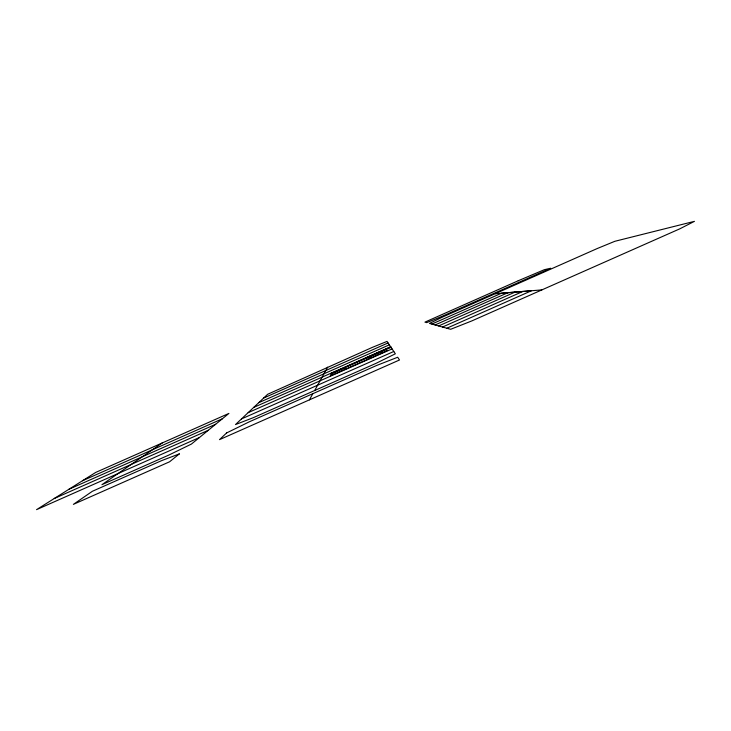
<?xml version="1.0" encoding="UTF-8"?>
<svg xmlns="http://www.w3.org/2000/svg" width="731" height="731" viewBox="0 0 731 731"><rect width="100%" height="100%" fill="white"/><g stroke="black" fill="none" stroke-linecap="round" stroke-linejoin="round"><path stroke-width="1.1" d="M345.114 369.274L345.589 367.455L331.189 373.833M331.362 373.44L330.302 375.835L386.909 350.761L386.069 349.217L331.362 373.44L380.814 351.62L381.436 353.192M327.652 367.163L314.695 390.5M309.396 399.857L312.841 393.689M241.477 418.927L235.501 424.565L253.346 417.657L376.036 363.344L395.352 353.804L387.028 341.404L372.317 347.38L267.647 394.283L241.477 418.927L393.799 351.474M199.453 437.503L36.55 509.653L95.651 472.454L228.913 413.426L191.412 444.073L168.998 454.993L101.956 484.671L162.264 442.949M263.69 398.02L388.051 342.949M431.857 324.071L501.53 293.213L531.483 290.746L446.824 328.228L429.462 323.404L443.379 316.678L597.254 248.531L614.862 241.294L694.45 221.347L679.72 228.867L471.824 320.918L450.643 329.297L446.824 328.228M82.466 480.751L222.352 418.79M258.728 402.69L389.331 344.84M435.073 324.966L507.981 292.674M69.052 489.194L215.663 424.263M253.694 407.432L390.646 346.786M438.609 325.944L515.063 292.089M54.24 498.515L208.289 430.285M248.147 412.659L392.081 348.915M442.511 327.031L522.866 291.45M495.207 293.734L541.872 289.896M369.557 356.609L369.813 358.336M226.583 432.953L219.501 439.642L399.501 359.99L397.691 357.249L376.602 365.482L249.362 421.778L226.583 432.953M179.333 453.896L169.592 461.782L73.374 504.372L92.38 491.278L161.862 460.53L179.333 453.896M518.233 280.75L424.921 322.133L426.694 322.627L441.816 316.459L550.69 268.24L544.33 269.693L518.233 280.75M390.738 346.951L366.953 357.486L366.999 357.98L391.003 347.344L390.738 346.951"/></g></svg>
